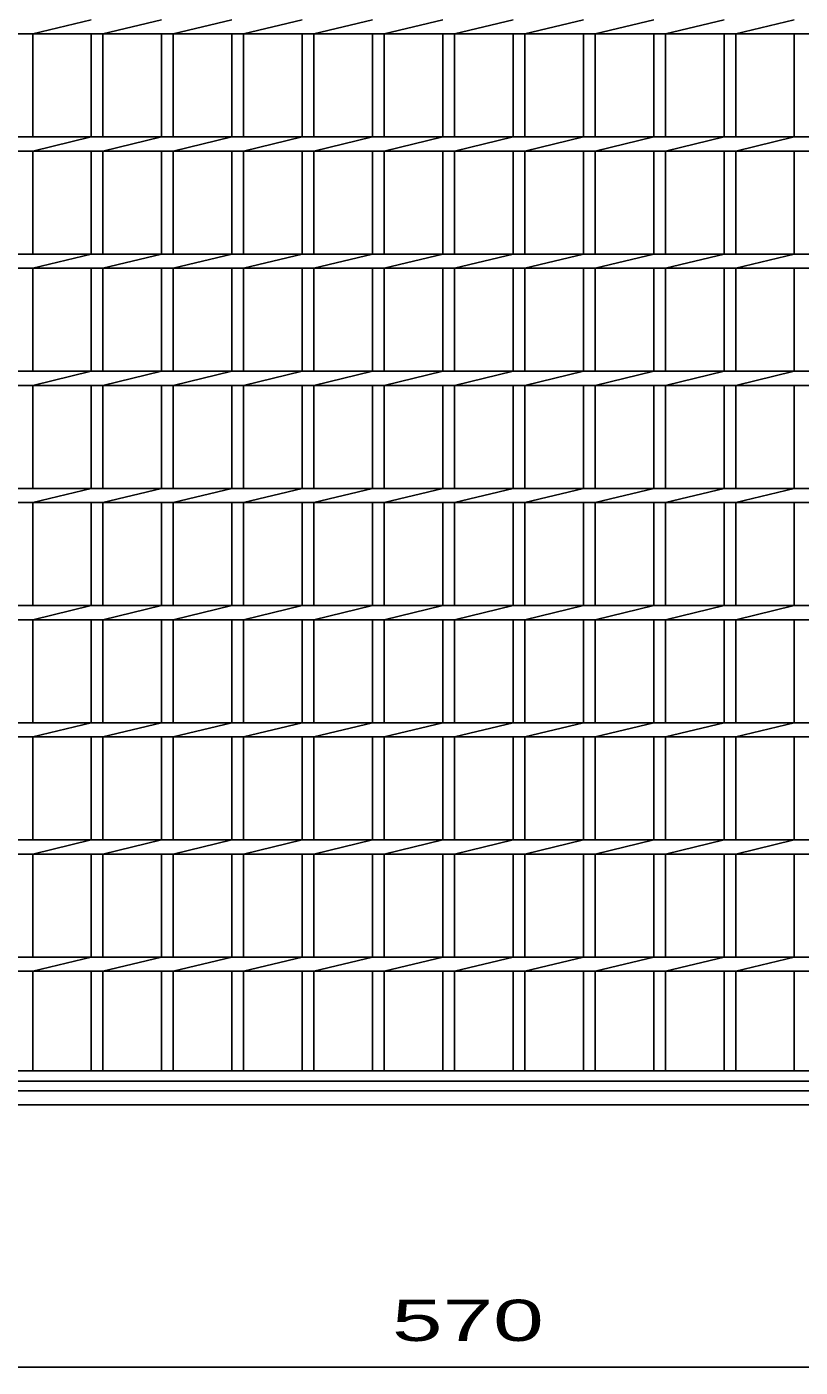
# Model space of a CAD drawing. Units: millimetres, scale not verified. Extents: x -1456 to 1385, y -1026 to 843.
# Drawn here: x -876 to -546, y -354 to 218 of the extents above; entities that cross this region are included whole.
import ezdxf
from ezdxf.enums import TextEntityAlignment as Align

# ---------------------------------------------------------------- set-up
doc = ezdxf.new("R2010")
doc.units = ezdxf.units.MM
doc.header["$LTSCALE"] = 8
for name, color, linetype, lineweight in [('16', 3, 'Continuous', 25), ('19', 6, 'Continuous', 25), ('22', 4, 'Continuous', 25)]:
    doc.layers.add(name, color=color, linetype=linetype, lineweight=lineweight)
doc.styles.add('ベクトル', font='')
doc.styles.get('ベクトル').set_extended_font_data('ベクトル')

msp = doc.modelspace()

# ---------------------------------------------------------------- linework, layer by layer
at = {"layer": '16'}
for p, q in [((-873, 215.5), (-848, 221.5)), ((-843, 215.5), (-818, 221.5)), ((-813, 215.5), (-788, 221.5)), ((-783, 215.5), (-758, 221.5)), ((-753, 215.5), (-728, 221.5)), ((-723, 215.5), (-698, 221.5)), ((-693, 215.5), (-668, 221.5)), ((-663, 215.5), (-638, 221.5)), ((-633, 215.5), (-608, 221.5)), ((-603, 215.5), (-578, 221.5)), ((-573, 215.5), (-548, 221.5)), ((-1028, 215.5), (-333, 215.5)), ((-873, 171.5), (-873, 215.5)), ((-848, 171.5), (-848, 215.5)), ((-843, 171.5), (-843, 215.5)), ((-818, 171.5), (-818, 215.5)), ((-813, 171.5), (-813, 215.5)), ((-788, 171.5), (-788, 215.5)), ((-783, 171.5), (-783, 215.5)), ((-758, 171.5), (-758, 215.5)), ((-753, 171.5), (-753, 215.5)), ((-728, 171.5), (-728, 215.5)), ((-723, 171.5), (-723, 215.5)), ((-698, 171.5), (-698, 215.5)), ((-693, 171.5), (-693, 215.5)), ((-668, 171.5), (-668, 215.5)), ((-663, 171.5), (-663, 215.5)), ((-638, 171.5), (-638, 215.5)), ((-633, 171.5), (-633, 215.5)), ((-608, 171.5), (-608, 215.5)), ((-603, 171.5), (-603, 215.5)), ((-578, 171.5), (-578, 215.5)), ((-573, 171.5), (-573, 215.5)), ((-548, 171.5), (-548, 215.5)), ((-1028, 171.5), (-333, 171.5)), ((-873, 165.5), (-848, 171.5)), ((-843, 165.5), (-818, 171.5)), ((-813, 165.5), (-788, 171.5)), ((-783, 165.5), (-758, 171.5)), ((-753, 165.5), (-728, 171.5)), ((-723, 165.5), (-698, 171.5)), ((-693, 165.5), (-668, 171.5)), ((-663, 165.5), (-638, 171.5)), ((-633, 165.5), (-608, 171.5)), ((-603, 165.5), (-578, 171.5)), ((-573, 165.5), (-548, 171.5)), ((-1028, 165.5), (-333, 165.5)), ((-873, 121.5), (-873, 165.5)), ((-848, 121.5), (-848, 165.5)), ((-843, 121.5), (-843, 165.5)), ((-818, 121.5), (-818, 165.5)), ((-813, 121.5), (-813, 165.5)), ((-788, 121.5), (-788, 165.5)), ((-783, 121.5), (-783, 165.5)), ((-758, 121.5), (-758, 165.5)), ((-753, 121.5), (-753, 165.5)), ((-728, 121.5), (-728, 165.5)), ((-723, 121.5), (-723, 165.5)), ((-698, 121.5), (-698, 165.5)), ((-693, 121.5), (-693, 165.5)), ((-668, 121.5), (-668, 165.5)), ((-663, 121.5), (-663, 165.5)), ((-638, 121.5), (-638, 165.5)), ((-633, 121.5), (-633, 165.5)), ((-608, 121.5), (-608, 165.5)), ((-603, 121.5), (-603, 165.5)), ((-578, 121.5), (-578, 165.5)), ((-573, 121.5), (-573, 165.5)), ((-548, 121.5), (-548, 165.5)), ((-1028, 121.5), (-333, 121.5)), ((-873, 115.5), (-848, 121.5)), ((-843, 115.5), (-818, 121.5)), ((-813, 115.5), (-788, 121.5)), ((-783, 115.5), (-758, 121.5)), ((-753, 115.5), (-728, 121.5)), ((-723, 115.5), (-698, 121.5)), ((-693, 115.5), (-668, 121.5)), ((-663, 115.5), (-638, 121.5)), ((-633, 115.5), (-608, 121.5)), ((-603, 115.5), (-578, 121.5)), ((-573, 115.5), (-548, 121.5)), ((-1028, 115.5), (-333, 115.5)), ((-873, 71.5), (-873, 115.5)), ((-848, 71.5), (-848, 115.5)), ((-843, 71.5), (-843, 115.5)), ((-818, 71.5), (-818, 115.5)), ((-813, 71.5), (-813, 115.5)), ((-788, 71.5), (-788, 115.5)), ((-783, 71.5), (-783, 115.5)), ((-758, 71.5), (-758, 115.5)), ((-753, 71.5), (-753, 115.5)), ((-728, 71.5), (-728, 115.5)), ((-723, 71.5), (-723, 115.5)), ((-698, 71.5), (-698, 115.5)), ((-693, 71.5), (-693, 115.5)), ((-668, 71.5), (-668, 115.5)), ((-663, 71.5), (-663, 115.5)), ((-638, 71.5), (-638, 115.5)), ((-633, 71.5), (-633, 115.5)), ((-608, 71.5), (-608, 115.5)), ((-603, 71.5), (-603, 115.5)), ((-578, 71.5), (-578, 115.5)), ((-573, 71.5), (-573, 115.5)), ((-548, 71.5), (-548, 115.5)), ((-1028, 71.5), (-333, 71.5)), ((-873, 65.5), (-848, 71.5)), ((-843, 65.5), (-818, 71.5)), ((-813, 65.5), (-788, 71.5)), ((-783, 65.5), (-758, 71.5)), ((-753, 65.5), (-728, 71.5)), ((-723, 65.5), (-698, 71.5)), ((-693, 65.5), (-668, 71.5)), ((-663, 65.5), (-638, 71.5)), ((-633, 65.5), (-608, 71.5)), ((-603, 65.5), (-578, 71.5)), ((-573, 65.5), (-548, 71.5)), ((-1028, 65.5), (-333, 65.5)), ((-873, 21.5), (-873, 65.5)), ((-848, 21.5), (-848, 65.5)), ((-843, 21.5), (-843, 65.5)), ((-818, 21.5), (-818, 65.5)), ((-813, 21.5), (-813, 65.5)), ((-788, 21.5), (-788, 65.5)), ((-783, 21.5), (-783, 65.5)), ((-758, 21.5), (-758, 65.5)), ((-753, 21.5), (-753, 65.5)), ((-728, 21.5), (-728, 65.5)), ((-723, 21.5), (-723, 65.5)), ((-698, 21.5), (-698, 65.5)), ((-693, 21.5), (-693, 65.5)), ((-668, 21.5), (-668, 65.5)), ((-663, 21.5), (-663, 65.5)), ((-638, 21.5), (-638, 65.5)), ((-633, 21.5), (-633, 65.5)), ((-608, 21.5), (-608, 65.5)), ((-603, 21.5), (-603, 65.5)), ((-578, 21.5), (-578, 65.5)), ((-573, 21.5), (-573, 65.5)), ((-548, 21.5), (-548, 65.5)), ((-1028, 21.5), (-333, 21.5)), ((-873, 15.5), (-848, 21.5)), ((-843, 15.5), (-818, 21.5)), ((-813, 15.5), (-788, 21.5)), ((-783, 15.5), (-758, 21.5)), ((-753, 15.5), (-728, 21.5)), ((-723, 15.5), (-698, 21.5)), ((-693, 15.5), (-668, 21.5)), ((-663, 15.5), (-638, 21.5)), ((-633, 15.5), (-608, 21.5)), ((-603, 15.5), (-578, 21.5)), ((-573, 15.5), (-548, 21.5)), ((-1028, 15.5), (-333, 15.5)), ((-873, -28.5), (-873, 15.5)), ((-848, -28.5), (-848, 15.5)), ((-843, -28.5), (-843, 15.5)), ((-818, -28.5), (-818, 15.5)), ((-813, -28.5), (-813, 15.5)), ((-788, -28.5), (-788, 15.5)), ((-783, -28.5), (-783, 15.5)), ((-758, -28.5), (-758, 15.5)), ((-753, -28.5), (-753, 15.5)), ((-728, -28.5), (-728, 15.5)), ((-723, -28.5), (-723, 15.5)), ((-698, -28.5), (-698, 15.5)), ((-693, -28.5), (-693, 15.5)), ((-668, -28.5), (-668, 15.5)), ((-663, -28.5), (-663, 15.5)), ((-638, -28.5), (-638, 15.5)), ((-633, -28.5), (-633, 15.5)), ((-608, -28.5), (-608, 15.5)), ((-603, -28.5), (-603, 15.5)), ((-578, -28.5), (-578, 15.5)), ((-573, -28.5), (-573, 15.5)), ((-548, -28.5), (-548, 15.5)), ((-1028, -28.5), (-333, -28.5)), ((-873, -34.5), (-848, -28.5)), ((-843, -34.5), (-818, -28.5)), ((-813, -34.5), (-788, -28.5)), ((-783, -34.5), (-758, -28.5)), ((-753, -34.5), (-728, -28.5)), ((-723, -34.5), (-698, -28.5)), ((-693, -34.5), (-668, -28.5)), ((-663, -34.5), (-638, -28.5)), ((-633, -34.5), (-608, -28.5)), ((-603, -34.5), (-578, -28.5)), ((-573, -34.5), (-548, -28.5)), ((-1028, -34.5), (-333, -34.5)), ((-873, -78.5), (-873, -34.5)), ((-848, -78.5), (-848, -34.5)), ((-843, -78.5), (-843, -34.5)), ((-818, -78.5), (-818, -34.5)), ((-813, -78.5), (-813, -34.5)), ((-788, -78.5), (-788, -34.5)), ((-783, -78.5), (-783, -34.5)), ((-758, -78.5), (-758, -34.5)), ((-753, -78.5), (-753, -34.5)), ((-728, -78.5), (-728, -34.5)), ((-723, -78.5), (-723, -34.5)), ((-698, -78.5), (-698, -34.5)), ((-693, -78.5), (-693, -34.5)), ((-668, -78.5), (-668, -34.5)), ((-663, -78.5), (-663, -34.5)), ((-638, -78.5), (-638, -34.5)), ((-633, -78.5), (-633, -34.5)), ((-608, -78.5), (-608, -34.5)), ((-603, -78.5), (-603, -34.5)), ((-578, -78.5), (-578, -34.5)), ((-573, -78.5), (-573, -34.5)), ((-548, -78.5), (-548, -34.5)), ((-1028, -78.5), (-333, -78.5)), ((-873, -84.5), (-848, -78.5)), ((-843, -84.5), (-818, -78.5)), ((-813, -84.5), (-788, -78.5)), ((-783, -84.5), (-758, -78.5)), ((-753, -84.5), (-728, -78.5)), ((-723, -84.5), (-698, -78.5)), ((-693, -84.5), (-668, -78.5)), ((-663, -84.5), (-638, -78.5)), ((-633, -84.5), (-608, -78.5)), ((-603, -84.5), (-578, -78.5)), ((-573, -84.5), (-548, -78.5)), ((-1028, -84.5), (-333, -84.5)), ((-873, -128.5), (-873, -84.5)), ((-848, -128.5), (-848, -84.5)), ((-843, -128.5), (-843, -84.5)), ((-818, -128.5), (-818, -84.5)), ((-813, -128.5), (-813, -84.5)), ((-788, -128.5), (-788, -84.5)), ((-783, -128.5), (-783, -84.5)), ((-758, -128.5), (-758, -84.5)), ((-753, -128.5), (-753, -84.5)), ((-728, -128.5), (-728, -84.5)), ((-723, -128.5), (-723, -84.5)), ((-698, -128.5), (-698, -84.5)), ((-693, -128.5), (-693, -84.5)), ((-668, -128.5), (-668, -84.5)), ((-663, -128.5), (-663, -84.5)), ((-638, -128.5), (-638, -84.5)), ((-633, -128.5), (-633, -84.5)), ((-608, -128.5), (-608, -84.5)), ((-603, -128.5), (-603, -84.5)), ((-578, -128.5), (-578, -84.5)), ((-573, -128.5), (-573, -84.5)), ((-548, -128.5), (-548, -84.5)), ((-1028, -128.5), (-333, -128.5)), ((-873, -134.5), (-848, -128.5)), ((-843, -134.5), (-818, -128.5)), ((-813, -134.5), (-788, -128.5)), ((-783, -134.5), (-758, -128.5)), ((-753, -134.5), (-728, -128.5)), ((-723, -134.5), (-698, -128.5)), ((-693, -134.5), (-668, -128.5)), ((-663, -134.5), (-638, -128.5)), ((-633, -134.5), (-608, -128.5)), ((-603, -134.5), (-578, -128.5)), ((-573, -134.5), (-548, -128.5)), ((-1028, -134.5), (-333, -134.5)), ((-873, -178.5), (-873, -134.5)), ((-848, -178.5), (-848, -134.5)), ((-843, -178.5), (-843, -134.5)), ((-818, -178.5), (-818, -134.5)), ((-813, -178.5), (-813, -134.5)), ((-788, -178.5), (-788, -134.5)), ((-783, -178.5), (-783, -134.5)), ((-758, -178.5), (-758, -134.5)), ((-753, -178.5), (-753, -134.5)), ((-728, -178.5), (-728, -134.5)), ((-723, -178.5), (-723, -134.5)), ((-698, -178.5), (-698, -134.5)), ((-693, -178.5), (-693, -134.5)), ((-668, -178.5), (-668, -134.5)), ((-663, -178.5), (-663, -134.5)), ((-638, -178.5), (-638, -134.5)), ((-633, -178.5), (-633, -134.5)), ((-608, -178.5), (-608, -134.5)), ((-603, -178.5), (-603, -134.5)), ((-578, -178.5), (-578, -134.5)), ((-573, -178.5), (-573, -134.5)), ((-548, -178.5), (-548, -134.5)), ((-938, -178.5), (-423, -178.5)), ((-873, -184.5), (-848, -178.5)), ((-843, -184.5), (-818, -178.5)), ((-813, -184.5), (-788, -178.5)), ((-783, -184.5), (-758, -178.5)), ((-753, -184.5), (-728, -178.5)), ((-723, -184.5), (-698, -178.5)), ((-693, -184.5), (-668, -178.5)), ((-663, -184.5), (-638, -178.5)), ((-633, -184.5), (-608, -178.5)), ((-603, -184.5), (-578, -178.5)), ((-573, -184.5), (-548, -178.5)), ((-938, -184.5), (-423, -184.5)), ((-873, -227), (-873, -184.5)), ((-848, -227), (-848, -184.5)), ((-843, -227), (-843, -184.5)), ((-818, -227), (-818, -184.5)), ((-813, -227), (-813, -184.5)), ((-788, -227), (-788, -184.5)), ((-783, -227), (-783, -184.5)), ((-758, -227), (-758, -184.5)), ((-753, -227), (-753, -184.5)), ((-728, -227), (-728, -184.5)), ((-723, -227), (-723, -184.5)), ((-698, -227), (-698, -184.5)), ((-693, -227), (-693, -184.5)), ((-668, -227), (-668, -184.5)), ((-663, -227), (-663, -184.5)), ((-638, -227), (-638, -184.5)), ((-633, -227), (-633, -184.5)), ((-608, -227), (-608, -184.5)), ((-603, -227), (-603, -184.5)), ((-578, -227), (-578, -184.5)), ((-573, -227), (-573, -184.5)), ((-548, -227), (-548, -184.5)), ((-1028, -227), (-333, -227)), ((-878, -227), (-873, -227)), ((-848, -227), (-843, -227)), ((-818, -227), (-813, -227)), ((-788, -227), (-783, -227)), ((-758, -227), (-753, -227)), ((-728, -227), (-723, -227)), ((-698, -227), (-693, -227)), ((-668, -227), (-663, -227)), ((-638, -227), (-633, -227)), ((-608, -227), (-603, -227)), ((-578, -227), (-573, -227)), ((-548, -227), (-543, -227)), ((-333, -231.5), (-1028, -231.5))]:
    msp.add_line(p, q, dxfattribs=at)
at = {"layer": '19'}
for p, q in [((-1034.5, -235.5), (-326.5, -235.5)), ((-1040.5, -241.5), (-320.5, -241.5))]:
    msp.add_line(p, q, dxfattribs=at)
at = {"layer": '22'}
msp.add_line((-965.5, -353.5), (-395.5, -353.5), dxfattribs=at)

# ---------------------------------------------------------------- texts
at = {"layer": '22', "color": 2, "style": 'ベクトル', "width": 1.65}
msp.add_text(' 570 ', height=17.6, dxfattribs=at).set_placement((-730.5, -333.5), align=Align.MIDDLE_LEFT)

doc.saveas('drawing.dxf')
